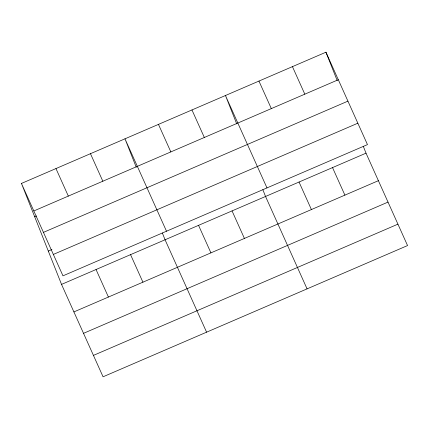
<?xml version="1.0" encoding="UTF-8"?>
<svg xmlns="http://www.w3.org/2000/svg" width="429" height="429" viewBox="0 0 429 429"><rect width="100%" height="100%" fill="white"/><g stroke="black" fill="none" stroke-linecap="round" stroke-linejoin="round"><path stroke-width="0.64" d="M21.45 183.435L325.938 52.204L367.465 144.605L62.977 275.836L21.45 183.435L61.535 284.395L103.062 376.796L407.55 245.565L366.023 153.164L363.325 146.375M33.821 210.966L338.309 79.73M34.679 216.752L36.492 215.969M43.442 232.373L347.93 101.137M48.305 251.078L51.941 249.512M53.357 254.429L357.845 123.198M61.535 284.395L366.023 153.164M73.906 311.921L378.394 180.689M83.526 333.333L388.014 202.097M93.442 355.389L397.93 224.153M292.444 66.64L304.815 94.165M332.529 167.6L344.9 195.125M258.95 81.076L271.321 108.601M299.034 182.03L311.406 209.561M266.983 187.913L225.456 95.511L236.728 123.89M307.067 288.873L265.54 196.466L262.848 189.682M191.961 109.947L204.333 137.473M232.046 210.902L244.417 238.433M158.467 124.383L170.839 151.909M198.552 225.338L210.929 252.869M166.506 231.22L124.978 138.819L136.245 167.197M206.59 332.18L165.063 239.773L162.366 232.99M90.465 153.689L102.837 181.215M130.55 254.649L142.921 282.175M55.958 168.565L68.329 196.091M96.042 269.525L108.414 297.05M325.938 52.204L337.205 80.582"/></g></svg>
